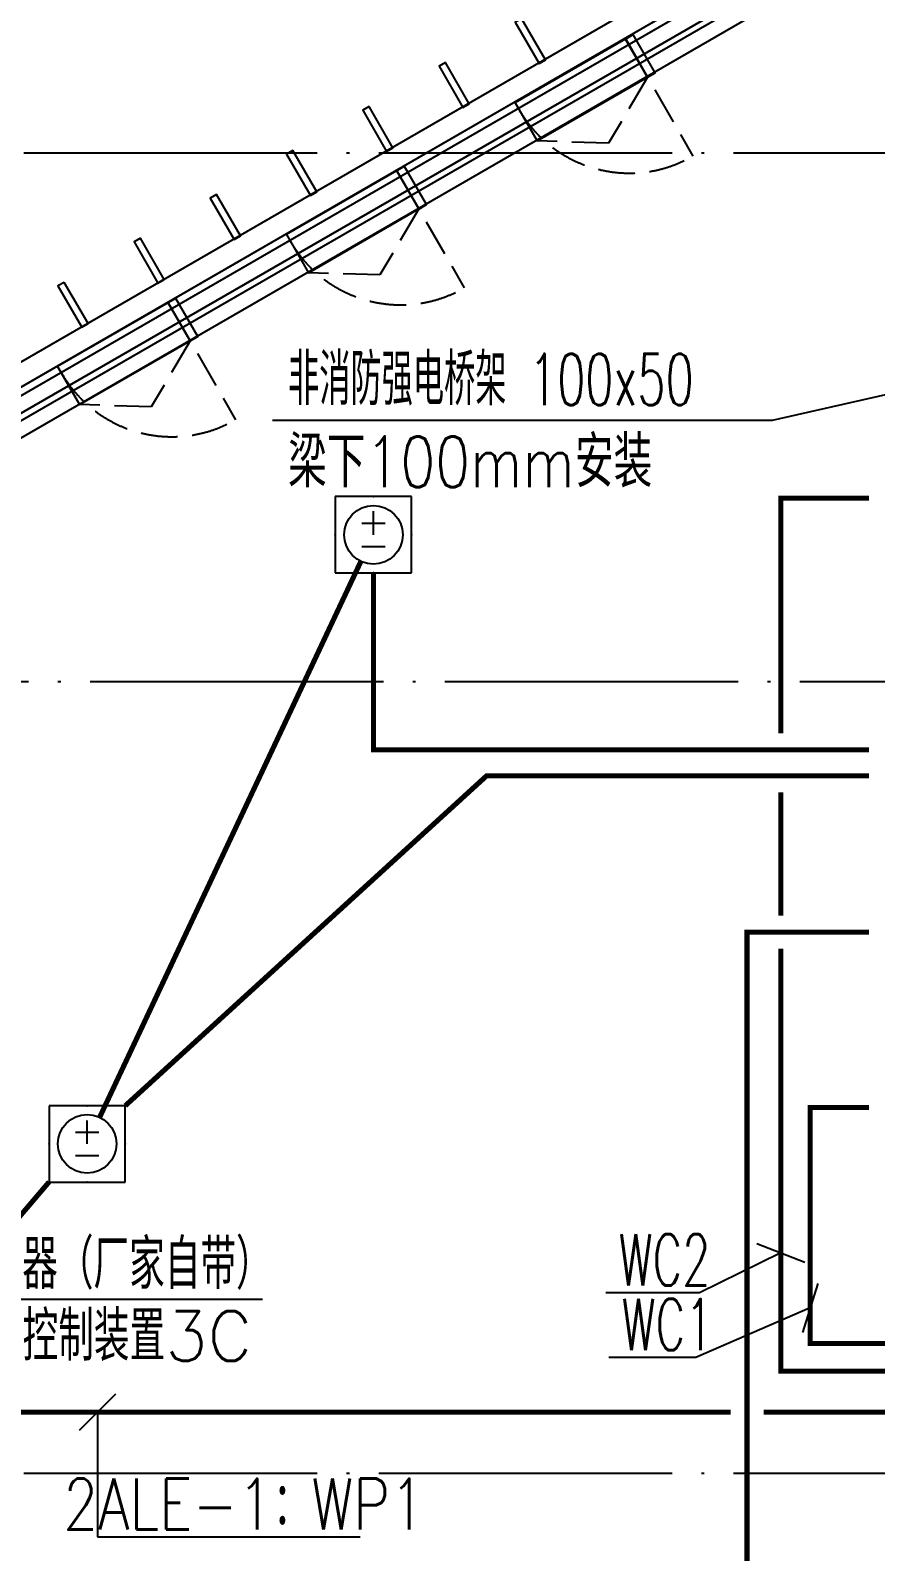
# Model space of a CAD drawing. Extents: x -228436 to 663611, y -207485 to 163917.
# Drawn here: x 41513 to 47277, y 70869 to 81238 of the extents above; entities that cross this region are included whole.
import ezdxf

# ---------------------------------------------------------------- set-up
doc = ezdxf.new("R2010")
doc.units = 0
doc.header["$LTSCALE"] = 1000
for name, pattern in [('13#楼幕墙$0$DASH', [0.35, 0.25, -0.1]), ('DASH', [0.35, 0.25, -0.1]), ('X-104 13#平面$0$DOTE', [2.42, 2, -0.2, 0.02, -0.2])]:
    doc.linetypes.add(name, pattern=pattern)
doc.layers.get('0').update_dxf_attribs({"linetype": 'CONTINUOUS'})
for name, color, linetype in [('13#楼幕墙$0$A-C_幕墙龙骨', 8, 'CONTINUOUS'), ('13#楼幕墙$0$A-C_玻璃幕墙', 8, 'CONTINUOUS'), ('13#楼幕墙$0$A-C_窗', 8, 'CONTINUOUS'), ('13#楼幕墙$0$A-TECH_结构', 8, 'CONTINUOUS'), ('13#楼幕墙$0$D-铝板', 8, 'CONTINUOUS'), ('DIM-动力', 80, 'CONTINUOUS'), ('DIM-插座', 80, 'CONTINUOUS'), ('EQUIP-动力', 80, 'CONTINUOUS'), ('WIRE-动力控制', 160, 'DASH'), ('WIRE-插座', 160, 'CONTINUOUS'), ('X-104 13#平面$0$A-TECH_结构', 8, 'CONTINUOUS'), ('X-104 13#平面$0$A_AXIS-轴线', 8, 'X-104 13#平面$0$DOTE')]:
    doc.layers.add(name, color=color, linetype=linetype)
doc.layers.add('X-104 13#平面$0$000套内', color=8, linetype='CONTINUOUS', lineweight=30, plot=False)
doc.styles.add('_TCH_DIM', font='SIMPLEX', dxfattribs={"bigfont": 'GBCBIG'})
doc.styles.add('_TEL_DIM', font='ROMANS2', dxfattribs={"width": 0.8, "height": 3.5, "bigfont": 'HZDF2'})
doc.styles.get("Standard").update_dxf_attribs({"font": 'GBENOR', "bigfont": 'GBCBIG'})

# ---------------------------------------------------------------- blocks, each defined once
blk = doc.blocks.new('13#楼幕墙$0$A$C2B4E24BF')
at = {"linetype": '13#楼幕墙$0$DASH'}
for points in [[(5, 50), (5, 920)], [(5, 300), (460, 557), (875, 300)]]:
    blk.add_lwpolyline(points, dxfattribs=at)
blk.add_lwpolyline([(5, 0), (875, 0), (875, 300), (5, 300)], close=True)
blk.add_arc((5, 50), 870, 0, 90, dxfattribs=at)
blk = doc.blocks.new('13#楼幕墙$0$ccdididi')
blk.add_lwpolyline([(50, 325), (0, 325), (0, 0), (50, 0)], close=True)
blk = doc.blocks.new('13#楼幕墙$0$A$C7A413A1D')
blk.add_lwpolyline([(-70, -300), (-10, -300), (-10, 0), (-70, 0)], close=True)
blk = doc.blocks.new('13#楼幕墙')
at = {"layer": '13#楼幕墙$0$A-C_玻璃幕墙'}
for p, q in [((53293, 85645), (37800, 76700)), ((53288, 85584), (37850, 76671)), ((53272, 85402), (38000, 76585))]:
    blk.add_line(p, q, dxfattribs=at)
at = {"layer": '13#楼幕墙$0$A-TECH_结构'}
blk.add_lwpolyline([(4402, 77600), (-600, 77600), (-600, 60000), (21800, 60000), (21800, 61600), (58100, 61600), (58100, 81220), (53261, 85280), (38100, 76527), (38100, 72300), (12410, 72300), (4402, 77600)], dxfattribs=at)
at = {"layer": '13#楼幕墙$0$D-铝板'}
blk.add_lwpolyline([(37725, 76830), (53309, 85827), (53293, 85645), (37800, 76700)], close=True, dxfattribs=at)
at = {"layer": '13#楼幕墙$0$A-C_幕墙龙骨', "rotation": 29.95337307627283}
for p in [(45633, 81214), (44073, 80315), (42514, 79416)]:
    blk.add_blockref('13#楼幕墙$0$A$C7A413A1D', p, dxfattribs=at)
at = {"layer": '13#楼幕墙$0$A-C_窗', "rotation": 209.9533730763658}
for p in [(45576, 81181), (44017, 80283), (42457, 79384)]:
    blk.add_blockref('13#楼幕墙$0$A$C2B4E24BF', p, dxfattribs=at)
at = {"layer": '13#楼幕墙$0$D-铝板', "rotation": 29.95337307636523}
for p in [(44982, 81012), (44462, 80712), (43942, 80413), (43422, 80113), (42902, 79813), (42382, 79514), (41863, 79214)]:
    blk.add_blockref('13#楼幕墙$0$ccdididi', p, dxfattribs=at)
blk = doc.blocks.new('X-104 13#平面$0$轴网')
at = {"layer": 'X-104 13#平面$0$A_AXIS-轴线', "linetype": 'X-104 13#平面$0$DOTE'}
for p, q in [((60408.4, 18000), (-2925, 18000)), ((60408.4, 9000), (-2925, 9000))]:
    blk.add_line(p, q, dxfattribs=at)
blk = doc.blocks.new('X-104 13#平面')
at = {"layer": 'X-104 13#平面$0$000套内'}
blk.add_lwpolyline([(4100, 77750), (4100, 68700), (-750, 68700), (-750, 59850), (21950, 59850), (21950, 61450), (58250, 61450), (58250, 71300), (48400, 71300), (48400, 73450), (53400, 73450), (53400, 80500), (58250, 80500), (58250, 81290.1), (53289, 85452.6), (37950, 76613.3), (37950, 72450), (12454.9, 72450), (4447.4, 77750)], close=True, dxfattribs=at)
at = {"layer": 'X-104 13#平面$0$A-TECH_结构'}
blk.add_lwpolyline([(58100, 61600), (58100, 81220), (53261.3, 85280.2), (38100, 76526.8), (38100, 72300), (12409.7, 72300), (4402.3, 77600), (-600, 77600), (-600, 60000), (21800, 60000), (21800, 61600)], close=True, dxfattribs=at)
at = {"layer": 'X-104 13#平面$0$A_AXIS-轴线', "linetype": 'X-104 13#平面$0$DOTE'}
blk.add_line((39500, 76800), (60408.4, 76800), dxfattribs=at)
blk.add_blockref('X-104 13#平面$0$轴网', (0, 62400))
at = {"layer": 'X-104 13#平面$0$A-TECH_结构'}
blk.add_blockref('13#楼幕墙', (0, 0), dxfattribs=at)
blk = doc.blocks.new('104 13#平面')
blk.add_line((53293, 85645), (37800, 76700))
blk.add_blockref('X-104 13#平面', (0, 0))
blk = doc.blocks.new('$equip$00001344')
for p, q in [((0.65, 0.65), (-0.65, 0.65)), ((-0.65, 0.65), (-0.65, -0.65)), ((0.65, -0.65), (0.65, 0.65)), ((0, 0), (0, 0.4)), ((-0.2, 0.2), (0.2, 0.2)), ((-0.2, -0.2), (0.2, -0.2)), ((-0.65, -0.65), (0.65, -0.65))]:
    blk.add_line(p, q)
blk.add_circle((0, 0), 0.5)
for p in [(0, 0.65), (-0.65, 0), (0.65, 0), (0, -0.65)]:
    blk.add_point(p)
at = {"flags": 9}
blk.add_attdef('A', (0, 0), '', height=0.00002, dxfattribs=at)

msp = doc.modelspace()

# ---------------------------------------------------------------- linework, layer by layer
at = {"layer": 'DIM-动力'}
msp.add_line((39479.8, 72589.2), (43095.2, 72589.2), dxfattribs=at)
at = {"layer": 'DIM-插座', "color": 80}
for p, q in [((47344.1, 78753.8), (46570.7, 78578.5)), ((46570.7, 78578.5), (43164.9, 78578.5)), ((46467.5, 72968.6), (46793.4, 72841)), ((46883.8, 72696), (46777.2, 72362.6)), ((42093.9, 71942.3), (41846.4, 71694.8))]:
    msp.add_line(p, q, dxfattribs=at)
for points in [[(46630.5, 72904.8), (46076.4, 72631.5)], [(46076.4, 72631.5), (45438, 72631.5)], [(46830.5, 72529.3), (46050, 72191.4)], [(46050, 72191.4), (45457.9, 72191.4)], [(41970.2, 71818.5), (41970.2, 70968.8)], [(41970.2, 70968.8), (43761.5, 70968.8)]]:
    msp.add_lwpolyline(points, dxfattribs=at)
at = {"layer": 'WIRE-动力控制', "color": 160, "const_width": 35}
for points in [[(47231.6, 76333.9), (43852, 76333.9), (43852, 77540)], [(47231.6, 76156.2), (44623.3, 76156.2), (42160, 73908)]]:
    msp.add_lwpolyline(points, dxfattribs=at)
at = {"layer": 'WIRE-插座', "color": 160, "const_width": 35}
for points in [[(46630.5, 76446.4), (46630.5, 78050), (47231.6, 78050)], [(46630.5, 75203.5), (46630.5, 76043.7)], [(46400, 68717.8), (46400, 75091), (47231.6, 75091)], [(47890.7, 72098), (46630.5, 72098), (46630.5, 74978.5)], [(47231.6, 73896), (46830.5, 73896), (46830.5, 72287.7), (48060.8, 72287.7)], [(40398.3, 71931), (41640, 73388)], [(39779.8, 71818.5), (46287.5, 71818.5)], [(46512.5, 71818.5), (47791.2, 71818.5)]]:
    msp.add_lwpolyline(points, dxfattribs=at)
at = {"layer": 'WIRE-插座', "color": 160, "const_width": 35, "elevation": 4000}
msp.add_lwpolyline([(41985.1, 73829), (43766.9, 77619)], dxfattribs=at)

# ---------------------------------------------------------------- block references
msp.add_blockref('104 13#平面', (0, 0))
at = {"layer": 'EQUIP-动力', "color": 80, "xscale": 400, "yscale": 400, "zscale": 400}
for p in [(43852, 77800, 4000), (41900, 73648, 4000)]:
    msp.add_blockref('$equip$00001344', p, dxfattribs=at)

# ---------------------------------------------------------------- texts
at = {"layer": 'DIM-动力', "color": 7, "style": '_TCH_DIM'}
for s, height, p in [('电动窗开启控制器（厂家自带）', 337.589, (39755.6, 72659.2)), ('消防电动控制装置3C', 337.59, (40487.6, 72169.2))]:
    msp.add_text(s, height=height, dxfattribs=at).set_placement(p)
at = {"layer": 'DIM-插座', "color": 7, "style": '_TEL_DIM'}
for s, height, width, p in [('非消防强电桥架 100x50', 350, 0.64, (43269.9, 78683.5)), ('梁下100mm安装', 347.24, 0.8, (43269.9, 78123.5)), ('WC2', 350, 0.64, (45525.5, 72681.5)), ('WC1', 350, 0.64, (45545.4, 72241.4)), ('2ALE-1：WP1', 347.24, 0.8, (41736.8, 71018.8))]:
    msp.add_text(s, height=height, dxfattribs=dict(at, width=width)).set_placement(p)

doc.saveas('drawing.dxf')
